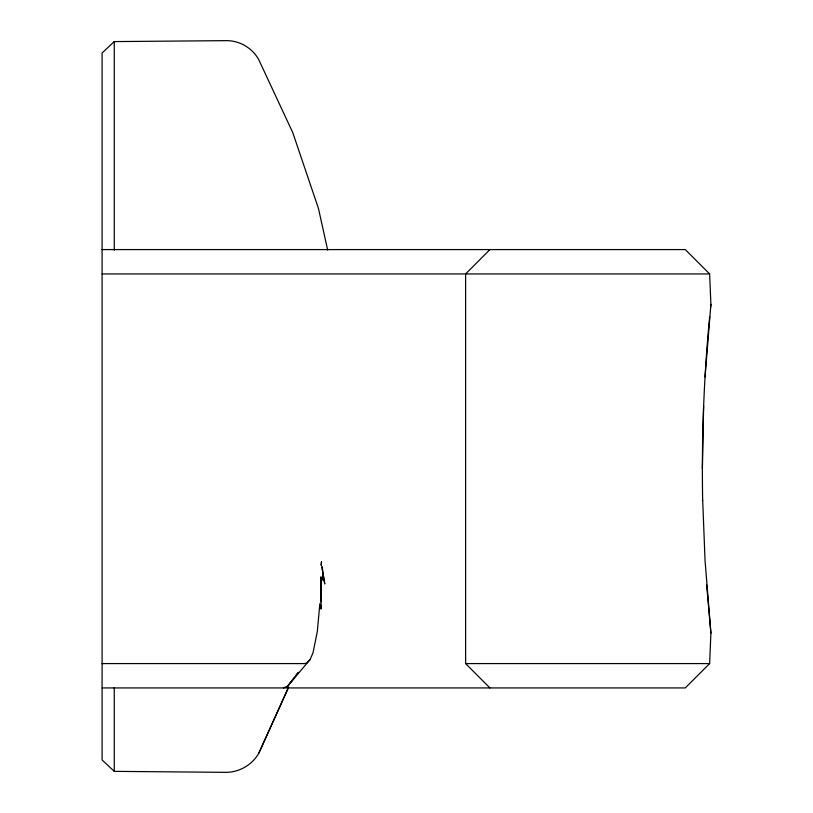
<?xml version="1.0" encoding="UTF-8"?>
<svg xmlns="http://www.w3.org/2000/svg" width="813" height="813" viewBox="0 0 813 813"><rect width="100%" height="100%" fill="white"/><g stroke="black" fill="none" stroke-linecap="round" stroke-linejoin="round"><path stroke-width="1.22" d="M702.656 500.391C701.568 439.162 703.773 377.872 709.647 316.907M702.381 468.755L703.631 405.819M321.094 605.197L320.983 609.079L320.972 576.824L321.094 601.803M102.092 687.93L685.288 687.93L709.627 663.581L710.908 633.144L705.044 560.503L702.696 500.391M705.044 377.008L710.908 304.377L709.627 273.94L685.288 249.581L102.092 249.581M319.844 603.683L317.344 631.355L313.035 652.727L310.129 659.495L287.7 686.131L283.412 687.93M710.592 307.446L710.908 304.377M258.9 753.021L288.574 687.3L258.9 753.021C252.497 764.627 239.865 772.004 226.675 772.35L114.267 771.364L102.092 759.952L102.092 52.997L114.267 41.585L226.675 40.65C239.916 40.609 252.67 48.302 258.9 59.969L292.761 132.61L318.472 208.504L327.669 250.079M294.032 678.012L287.7 686.131L298.371 672.29M295.515 676.081L297.731 673.164M310.129 659.495L306.745 663.073L304.753 663.581L102.092 663.581M489.914 249.581L465.625 273.94L465.625 663.581L489.914 687.93M102.092 273.94L709.627 273.94M465.625 663.581L709.627 663.581M322.334 569.364L324.763 583.958L323.157 574.689L322.964 580.187L323.086 574.242L321.989 566.59L322.558 570.299M323.3 578.521L323.462 580.086M710.908 633.144L706.649 585.004M114.267 41.585L114.267 250.201M114.267 687.595L114.267 771.364M321.501 561.742L321.196 565.248L321.501 561.742"/></g></svg>
